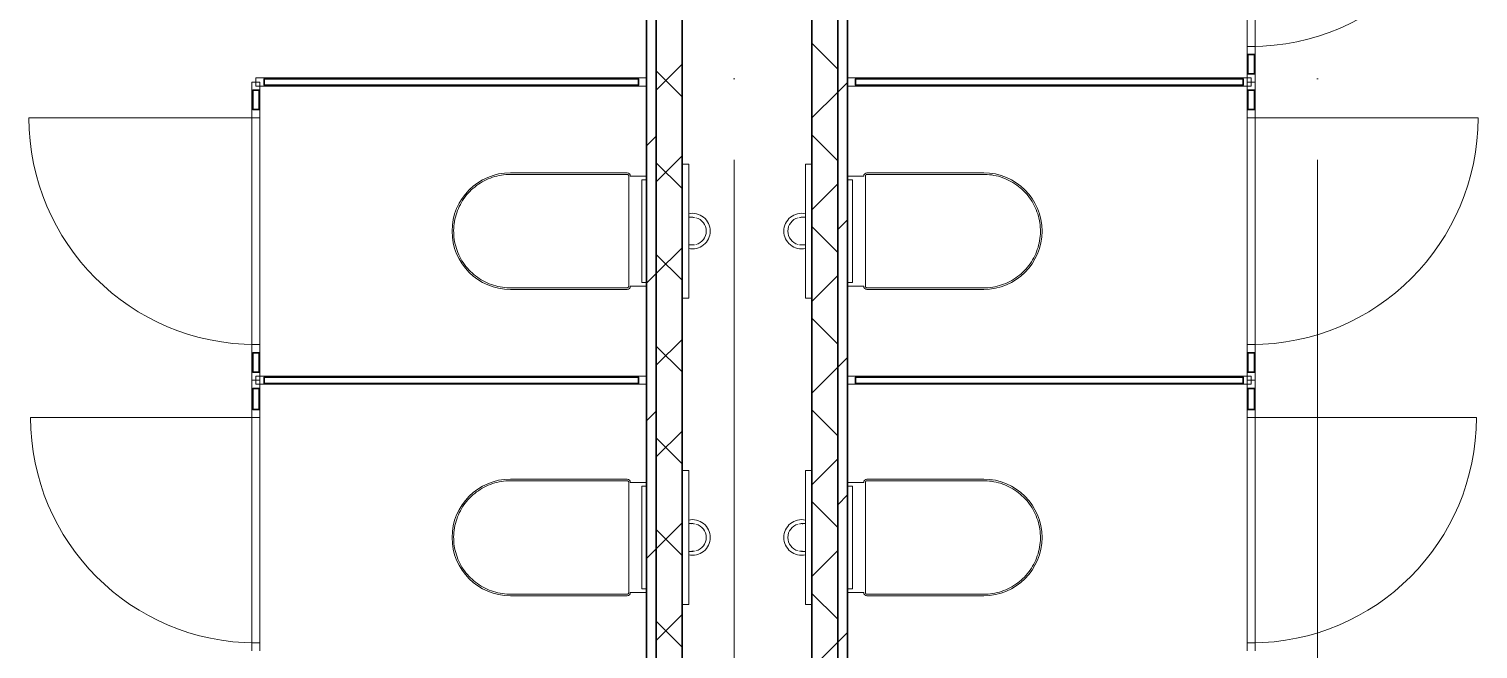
# Model space of a CAD drawing. Header units: millimetres. Extents: x -88595 to 880822, y -1054509 to -148035.
# Drawn here: x 280188 to 284658, y -271861 to -269948 of the extents above; entities that cross this region are included whole.
import ezdxf

# ---------------------------------------------------------------- set-up
doc = ezdxf.new("R2010")
doc.units = ezdxf.units.MM
doc.linetypes.add('ADSK_Линия сетки', pattern=[25, 20, -2.5, 0, -2.5])
for name, color, linetype, lineweight in [('Витраж', 7, 'Continuous', 9), ('Двери', 7, 'Continuous', 9), ('Оборудование', 7, 'Continuous', 18), ('Оси', 7, 'Continuous', 9), ('Сантехника', 7, 'Continuous', 18), ('Стены наружные', 7, 'Continuous', 18), ('Стены разрез', 7, 'Continuous', 30)]:
    doc.layers.add(name, color=color, linetype=linetype, lineweight=lineweight)

# ---------------------------------------------------------------- blocks, each defined once
blk = doc.blocks.new('2 этаж')
at = {"layer": 'Витраж'}
for p, q in [((313280, 658506.5), (313280, 657806.5)), ((313305, 658506.5), (313305, 657806.5)), ((313280, 657781.5), (313280, 657721.5)), ((313305, 657781.5), (313305, 657721.5)), ((310210, 657671.5), (310210, 657611.5)), ((310235, 657671.5), (310235, 657611.5)), ((310247.5, 657709), (311402.5, 657709)), ((310247.5, 657684), (311402.5, 657684)), ((313267.5, 657709), (312072.5, 657709)), ((313267.5, 657684), (312072.5, 657684)), ((313280, 657671.5), (313280, 657611.5)), ((313305, 657671.5), (313305, 657611.5)), ((310210, 657586.5), (310210, 656886.5)), ((310235, 657586.5), (310235, 656886.5)), ((313280, 657586.5), (313280, 656886.5)), ((313305, 657586.5), (313305, 656886.5)), ((310210, 656861.5), (310210, 656801.5)), ((310235, 656861.5), (310235, 656801.5)), ((313280, 656861.5), (313280, 656801.5)), ((313305, 656861.5), (313305, 656801.5)), ((310247.5, 656789), (311402.5, 656789)), ((313267.5, 656789), (312072.5, 656789)), ((310210, 656751.5), (310210, 656686.5)), ((310235, 656751.5), (310235, 656686.5)), ((310247.5, 656764), (311402.5, 656764)), ((313267.5, 656764), (312072.5, 656764)), ((313280, 656751.5), (313280, 656686.5)), ((313305, 656751.5), (313305, 656686.5)), ((310210, 656661.5), (310210, 655966.5)), ((310235, 656661.5), (310235, 655966.5)), ((313280, 656661.5), (313280, 655966.5)), ((313305, 656661.5), (313305, 655966.5))]:
    blk.add_line(p, q, dxfattribs=at)
at = {"layer": 'Витраж', "lineweight": 18, "extrusion": (0, 0, -1)}
for p, q in [((313305, 657806.5), (313280, 657806.5)), ((313280, 657806.5), (313280, 657781.5)), ((313305, 657781.5), (313305, 657806.5)), ((313280, 657781.5), (313305, 657781.5)), ((310235, 657696.5), (310210, 657696.5)), ((310210, 657696.5), (310210, 657671.5)), ((310210, 657671.5), (310235, 657671.5)), ((310247.5, 657709), (310222.5, 657709)), ((310222.5, 657709), (310222.5, 657684)), ((310222.5, 657684), (310247.5, 657684)), ((310235, 657671.5), (310235, 657696.5)), ((310247.5, 657684), (310247.5, 657709)), ((313292.5, 657709), (313267.5, 657709)), ((313267.5, 657709), (313267.5, 657684)), ((313267.5, 657684), (313292.5, 657684)), ((313305, 657696.5), (313280, 657696.5)), ((313280, 657696.5), (313280, 657671.5)), ((313280, 657671.5), (313305, 657671.5)), ((313292.5, 657684), (313292.5, 657709)), ((313305, 657671.5), (313305, 657696.5)), ((310235, 657611.5), (310210, 657611.5)), ((310210, 657611.5), (310210, 657586.5)), ((310210, 657586.5), (310235, 657586.5)), ((310235, 657586.5), (310235, 657611.5)), ((313305, 657611.5), (313280, 657611.5)), ((313280, 657611.5), (313280, 657586.5)), ((313280, 657586.5), (313305, 657586.5)), ((313305, 657586.5), (313305, 657611.5)), ((310235, 656886.5), (310210, 656886.5)), ((310210, 656886.5), (310210, 656861.5)), ((310235, 656861.5), (310235, 656886.5)), ((313305, 656886.5), (313280, 656886.5)), ((313280, 656886.5), (313280, 656861.5)), ((313305, 656861.5), (313305, 656886.5)), ((310210, 656861.5), (310235, 656861.5)), ((313280, 656861.5), (313305, 656861.5)), ((310247.5, 656789), (310222.5, 656789)), ((310222.5, 656789), (310222.5, 656764)), ((310247.5, 656764), (310247.5, 656789)), ((313292.5, 656789), (313267.5, 656789)), ((313267.5, 656789), (313267.5, 656764)), ((313292.5, 656764), (313292.5, 656789)), ((310235, 656776.5), (310210, 656776.5)), ((310210, 656776.5), (310210, 656751.5)), ((310210, 656751.5), (310235, 656751.5)), ((310222.5, 656764), (310247.5, 656764)), ((310235, 656751.5), (310235, 656776.5)), ((313267.5, 656764), (313292.5, 656764)), ((313305, 656776.5), (313280, 656776.5)), ((313280, 656776.5), (313280, 656751.5)), ((313280, 656751.5), (313305, 656751.5)), ((313305, 656751.5), (313305, 656776.5)), ((310235, 656686.5), (310210, 656686.5)), ((310210, 656686.5), (310210, 656661.5)), ((310210, 656661.5), (310235, 656661.5)), ((310235, 656661.5), (310235, 656686.5)), ((313305, 656686.5), (313280, 656686.5)), ((313280, 656686.5), (313280, 656661.5)), ((313280, 656661.5), (313305, 656661.5)), ((313305, 656661.5), (313305, 656686.5)), ((310235, 655966.5), (310210, 655966.5)), ((310210, 655966.5), (310210, 655941.5)), ((310235, 655941.5), (310235, 655966.5)), ((313305, 655966.5), (313280, 655966.5)), ((313280, 655966.5), (313280, 655941.5)), ((313305, 655941.5), (313305, 655966.5))]:
    blk.add_line(p, q, dxfattribs=at)
at = {"layer": 'Витраж', "lineweight": 18}
for p, q in [((313305, 657721.5), (313280, 657721.5)), ((313280, 657721.5), (313280, 657696.5)), ((313305, 657696.5), (313305, 657721.5)), ((311427.5, 657709), (311402.5, 657709)), ((311402.5, 657709), (311402.5, 657684)), ((311402.5, 657684), (311427.5, 657684)), ((311427.5, 657684), (311427.5, 657709)), ((312072.5, 657709), (312047.5, 657709)), ((312047.5, 657709), (312047.5, 657684)), ((312047.5, 657684), (312072.5, 657684)), ((312072.5, 657684), (312072.5, 657709)), ((313280, 657696.5), (313305, 657696.5)), ((310235, 656801.5), (310210, 656801.5)), ((310210, 656801.5), (310210, 656776.5)), ((310235, 656776.5), (310235, 656801.5)), ((311427.5, 656789), (311402.5, 656789)), ((311402.5, 656789), (311402.5, 656764)), ((311427.5, 656764), (311427.5, 656789)), ((312072.5, 656789), (312047.5, 656789)), ((312047.5, 656789), (312047.5, 656764)), ((312072.5, 656764), (312072.5, 656789)), ((313305, 656801.5), (313280, 656801.5)), ((313280, 656801.5), (313280, 656776.5)), ((313305, 656776.5), (313305, 656801.5)), ((310210, 656776.5), (310235, 656776.5)), ((311402.5, 656764), (311427.5, 656764)), ((312047.5, 656764), (312072.5, 656764)), ((313280, 656776.5), (313305, 656776.5))]:
    blk.add_line(p, q, dxfattribs=at)
at = {"layer": 'Двери'}
for p, q in [((310210, 657586.5), (309522.5, 657586.5)), ((313305, 657586.5), (313992.5, 657586.5)), ((310210, 656661.5), (309527.5, 656661.5)), ((313305, 656661.5), (313987.5, 656661.5))]:
    blk.add_line(p, q, dxfattribs=at)
for centre, radius, start, end in [((313292.5, 658506.5), 700, 270, 0), ((310222.5, 657586.5), 700, 180, 270), ((313292.5, 657586.5), 700, 270, 0), ((310222.5, 656661.5), 695, 180, 270), ((313292.5, 656661.5), 695, 270, 0)]:
    blk.add_arc(centre, radius, start, end, dxfattribs=at)
at = {"layer": 'Оси', "linetype": 'ADSK_Линия сетки', "ltscale": 100}
for p, q in [((311697.5, 662456.5), (311697.5, 631330.4)), ((313497.5, 662456.5), (313497.5, 631330.4))]:
    blk.add_line(p, q, dxfattribs=at)
at = {"layer": 'Сантехника'}
for p, q in [((311367.5, 657416.5), (311007.5, 657416.5)), ((311367.5, 657411.5), (311007.5, 657411.5)), ((311372.5, 657066.5), (311372.5, 657406.5)), ((311427.5, 657406.5), (311377.5, 657406.5)), ((312097.5, 657406.5), (312047.5, 657406.5)), ((312102.5, 657406.5), (312102.5, 657066.5)), ((312467.5, 657416.5), (312107.5, 657416.5)), ((312467.5, 657411.5), (312107.5, 657411.5)), ((311412.5, 657078.3), (311412.5, 657394.7)), ((311412.5, 657394.7), (311427.5, 657394.7)), ((312047.5, 657394.7), (312062.5, 657394.7)), ((312062.5, 657394.7), (312062.5, 657078.3)), ((311007.5, 657061.5), (311367.5, 657061.5)), ((311007.5, 657056.5), (311367.5, 657056.5)), ((311377.5, 657066.5), (311427.5, 657066.5)), ((311427.5, 657078.3), (311412.5, 657078.3)), ((312062.5, 657078.3), (312047.5, 657078.3)), ((312047.5, 657066.5), (312097.5, 657066.5)), ((312107.5, 657061.5), (312467.5, 657061.5)), ((312107.5, 657056.5), (312467.5, 657056.5)), ((311367.5, 656471.5), (311007.5, 656471.5)), ((311367.5, 656466.5), (311007.5, 656466.5)), ((312467.5, 656471.5), (312107.5, 656471.5)), ((312467.5, 656466.5), (312107.5, 656466.5)), ((311372.5, 656121.5), (311372.5, 656461.5)), ((311427.5, 656461.5), (311377.5, 656461.5)), ((311412.5, 656133.3), (311412.5, 656449.7)), ((311412.5, 656449.7), (311427.5, 656449.7)), ((312097.5, 656461.5), (312047.5, 656461.5)), ((312047.5, 656449.7), (312062.5, 656449.7)), ((312062.5, 656449.7), (312062.5, 656133.3)), ((312102.5, 656461.5), (312102.5, 656121.5)), ((311007.5, 656116.5), (311367.5, 656116.5)), ((311007.5, 656111.5), (311367.5, 656111.5)), ((311377.5, 656121.5), (311427.5, 656121.5)), ((311427.5, 656133.3), (311412.5, 656133.3)), ((312062.5, 656133.3), (312047.5, 656133.3)), ((312047.5, 656121.5), (312097.5, 656121.5)), ((312107.5, 656116.5), (312467.5, 656116.5)), ((312107.5, 656111.5), (312467.5, 656111.5))]:
    blk.add_line(p, q, dxfattribs=at)
at = {"layer": 'Сантехника', "lineweight": 9}
for p, q in [((311557.5, 657443.3), (311537.5, 657443.3)), ((311557.5, 657418.3), (311557.5, 657443.3)), ((311557.5, 657418.3), (311557.5, 657054.8)), ((311937.5, 657443.3), (311917.5, 657443.3)), ((311917.5, 657443.3), (311917.5, 657418.3)), ((311917.5, 657054.8), (311917.5, 657418.3)), ((311884.7, 657273.5), (311884.7, 657273.5)), ((311884.7, 657199.5), (311884.7, 657199.5)), ((311557.5, 657029.8), (311557.5, 657054.8)), ((311917.5, 657054.8), (311917.5, 657029.8)), ((311537.5, 657029.8), (311557.5, 657029.8)), ((311917.5, 657029.8), (311937.5, 657029.8)), ((311557.5, 656498.3), (311537.5, 656498.3)), ((311557.5, 656473.3), (311557.5, 656498.3)), ((311557.5, 656473.3), (311557.5, 656109.8)), ((311937.5, 656498.3), (311917.5, 656498.3)), ((311917.5, 656498.3), (311917.5, 656473.3)), ((311917.5, 656109.8), (311917.5, 656473.3)), ((311884.7, 656328.5), (311884.7, 656328.5)), ((311884.7, 656254.5), (311884.7, 656254.5)), ((311557.5, 656084.8), (311557.5, 656109.8)), ((311917.5, 656109.8), (311917.5, 656084.8)), ((311537.5, 656084.8), (311557.5, 656084.8)), ((311917.5, 656084.8), (311937.5, 656084.8))]:
    blk.add_line(p, q, dxfattribs=at)
at = {"layer": 'Сантехника', "flags": 128}
for points in [[(311007.5, 657411.5), (311000.5, 657411.4), (310993.5, 657410.9), (310986.6, 657410.2), (310979.6, 657409.3), (310972.7, 657408), (310965.9, 657406.5), (310959.1, 657404.7), (310952.5, 657402.6), (310945.9, 657400.3), (310939.4, 657397.7), (310933, 657394.8), (310926.7, 657391.7), (310920.5, 657388.4), (310914.5, 657384.8), (310908.7, 657380.9), (310903, 657376.9), (310897.5, 657372.6), (310892.1, 657368.1), (310886.9, 657363.4), (310882, 657358.4), (310877.2, 657353.3), (310872.6, 657348), (310868.3, 657342.5), (310864.1, 657336.9), (310860.2, 657331.1), (310856.6, 657325.1), (310853.2, 657319), (310850, 657312.8), (310847.1, 657306.4), (310844.4, 657299.9), (310842, 657293.3), (310839.8, 657286.7), (310838, 657279.9), (310836.4, 657273.1), (310835, 657266.3), (310834, 657259.3), (310833.2, 657252.4), (310832.7, 657245.4), (310832.5, 657238.4), (310832.6, 657231.4), (310832.9, 657224.4), (310833.5, 657217.4), (310834.4, 657210.5), (310835.6, 657203.6), (310837.1, 657196.7), (310838.8, 657190), (310840.8, 657183.3), (310843.1, 657176.6), (310845.6, 657170.1), (310848.4, 657163.7), (310851.4, 657157.4), (310854.7, 657151.2), (310858.2, 657145.2), (310862, 657139.3), (310866, 657133.5), (310870.2, 657127.9), (310874.7, 657122.5), (310879.4, 657117.3), (310884.2, 657112.3), (310889.3, 657107.5), (310894.5, 657102.8), (310900, 657098.4), (310905.6, 657094.2), (310911.4, 657090.3), (310917.3, 657086.6), (310923.4, 657083.1), (310929.6, 657079.8), (310935.9, 657076.8), (310942.3, 657074.1), (310948.9, 657071.6), (310955.5, 657069.4), (310962.2, 657067.5), (310969, 657065.8), (310975.9, 657064.4), (310982.8, 657063.3), (310989.8, 657062.4), (310996.7, 657061.8), (311003.7, 657061.5), (311007.5, 657061.5)], [(311372.5, 657406.5), (311372.5, 657406.7), (311372.5, 657406.9), (311372.5, 657407.1), (311372.4, 657407.3), (311372.4, 657407.5), (311372.4, 657407.7), (311372.3, 657407.9), (311372.2, 657408.1), (311372.2, 657408.3), (311372.1, 657408.5), (311372, 657408.6), (311371.9, 657408.8), (311371.8, 657409), (311371.7, 657409.2), (311371.6, 657409.3), (311371.5, 657409.5), (311371.4, 657409.6), (311371.3, 657409.8), (311371.1, 657410), (311371, 657410.1), (311370.8, 657410.2), (311370.7, 657410.4), (311370.5, 657410.5), (311370.4, 657410.6), (311370.2, 657410.7), (311370, 657410.8), (311369.9, 657410.9), (311369.7, 657411), (311369.5, 657411.1), (311369.3, 657411.2), (311369.1, 657411.2), (311368.9, 657411.3), (311368.7, 657411.3), (311368.5, 657411.4), (311368.4, 657411.4), (311368.2, 657411.5), (311368, 657411.5), (311367.8, 657411.5), (311367.6, 657411.5), (311367.5, 657411.5)], [(312107.5, 657411.5), (312107.3, 657411.5), (312107.1, 657411.5), (312106.9, 657411.5), (312106.7, 657411.4), (312106.5, 657411.4), (312106.3, 657411.4), (312106.1, 657411.3), (312105.9, 657411.3), (312105.7, 657411.2), (312105.6, 657411.1), (312105.4, 657411), (312105.2, 657410.9), (312105, 657410.8), (312104.8, 657410.7), (312104.7, 657410.6), (312104.5, 657410.5), (312104.4, 657410.4), (312104.2, 657410.3), (312104.1, 657410.1), (312103.9, 657410), (312103.8, 657409.8), (312103.6, 657409.7), (312103.5, 657409.5), (312103.4, 657409.4), (312103.3, 657409.2), (312103.2, 657409), (312103.1, 657408.9), (312103, 657408.7), (312102.9, 657408.5), (312102.8, 657408.3), (312102.8, 657408.1), (312102.7, 657407.9), (312102.7, 657407.7), (312102.6, 657407.6), (312102.6, 657407.4), (312102.5, 657407.2), (312102.5, 657407), (312102.5, 657406.8), (312102.5, 657406.6), (312102.5, 657406.5)], [(312467.5, 657061.5), (312474.5, 657061.6), (312481.5, 657062.1), (312488.5, 657062.8), (312495.4, 657063.7), (312502.3, 657065), (312509.1, 657066.5), (312515.9, 657068.3), (312522.5, 657070.4), (312529.1, 657072.7), (312535.6, 657075.3), (312542, 657078.2), (312548.3, 657081.3), (312554.5, 657084.6), (312560.5, 657088.2), (312566.3, 657092.1), (312572, 657096.1), (312577.5, 657100.4), (312582.9, 657104.9), (312588.1, 657109.7), (312593, 657114.6), (312597.8, 657119.7), (312602.4, 657125), (312606.7, 657130.5), (312610.9, 657136.1), (312614.8, 657142), (312618.4, 657147.9), (312621.8, 657154), (312625, 657160.3), (312627.9, 657166.6), (312630.6, 657173.1), (312633, 657179.7), (312635.2, 657186.3), (312637, 657193.1), (312638.6, 657199.9), (312640, 657206.8), (312641, 657213.7), (312641.8, 657220.6), (312642.3, 657227.6), (312642.5, 657234.6), (312642.4, 657241.6), (312642.1, 657248.6), (312641.5, 657255.6), (312640.6, 657262.5), (312639.4, 657269.4), (312637.9, 657276.3), (312636.2, 657283), (312634.2, 657289.8), (312631.9, 657296.4), (312629.4, 657302.9), (312626.6, 657309.3), (312623.6, 657315.6), (312620.3, 657321.8), (312616.8, 657327.9), (312613, 657333.8), (312609, 657339.5), (312604.8, 657345.1), (312600.3, 657350.5), (312595.6, 657355.7), (312590.8, 657360.7), (312585.7, 657365.5), (312580.5, 657370.2), (312575, 657374.6), (312569.4, 657378.8), (312563.6, 657382.7), (312557.7, 657386.5), (312551.6, 657389.9), (312545.4, 657393.2), (312539.1, 657396.2), (312532.7, 657398.9), (312526.1, 657401.4), (312519.5, 657403.6), (312512.8, 657405.6), (312506, 657407.2), (312499.1, 657408.6), (312492.2, 657409.8), (312485.2, 657410.6), (312478.3, 657411.2), (312471.3, 657411.5), (312467.5, 657411.5)], [(311367.5, 657061.5), (311367.7, 657061.5), (311367.9, 657061.5), (311368.1, 657061.5), (311368.3, 657061.6), (311368.5, 657061.6), (311368.7, 657061.6), (311368.9, 657061.7), (311369.1, 657061.8), (311369.3, 657061.8), (311369.4, 657061.9), (311369.6, 657062), (311369.8, 657062.1), (311370, 657062.2), (311370.2, 657062.3), (311370.3, 657062.4), (311370.5, 657062.5), (311370.6, 657062.6), (311370.8, 657062.7), (311370.9, 657062.9), (311371.1, 657063), (311371.2, 657063.2), (311371.4, 657063.3), (311371.5, 657063.5), (311371.6, 657063.6), (311371.7, 657063.8), (311371.8, 657064), (311371.9, 657064.1), (311372, 657064.3), (311372.1, 657064.5), (311372.2, 657064.7), (311372.2, 657064.9), (311372.3, 657065.1), (311372.3, 657065.3), (311372.4, 657065.5), (311372.4, 657065.7), (311372.5, 657065.9), (311372.5, 657066.1), (311372.5, 657066.3), (311372.5, 657066.5), (311372.5, 657066.5)], [(312102.5, 657066.5), (312102.5, 657066.3), (312102.5, 657066.1), (312102.5, 657065.9), (312102.6, 657065.7), (312102.6, 657065.5), (312102.6, 657065.3), (312102.7, 657065.1), (312102.8, 657064.9), (312102.8, 657064.7), (312102.9, 657064.6), (312103, 657064.4), (312103.1, 657064.2), (312103.2, 657064), (312103.3, 657063.9), (312103.4, 657063.7), (312103.5, 657063.5), (312103.6, 657063.4), (312103.7, 657063.2), (312103.9, 657063.1), (312104, 657062.9), (312104.2, 657062.8), (312104.3, 657062.7), (312104.5, 657062.5), (312104.6, 657062.4), (312104.8, 657062.3), (312105, 657062.2), (312105.1, 657062.1), (312105.3, 657062), (312105.5, 657061.9), (312105.7, 657061.8), (312105.9, 657061.8), (312106.1, 657061.7), (312106.3, 657061.7), (312106.5, 657061.6), (312106.7, 657061.6), (312106.8, 657061.5), (312107, 657061.5), (312107.2, 657061.5), (312107.4, 657061.5), (312107.5, 657061.5)], [(311007.5, 656466.5), (311000.5, 656466.4), (310993.5, 656465.9), (310986.6, 656465.2), (310979.6, 656464.3), (310972.7, 656463), (310965.9, 656461.5), (310959.1, 656459.7), (310952.5, 656457.6), (310945.9, 656455.3), (310939.4, 656452.7), (310933, 656449.8), (310926.7, 656446.7), (310920.5, 656443.4), (310914.5, 656439.8), (310908.7, 656435.9), (310903, 656431.9), (310897.5, 656427.6), (310892.1, 656423.1), (310886.9, 656418.4), (310882, 656413.4), (310877.2, 656408.3), (310872.6, 656403), (310868.3, 656397.5), (310864.1, 656391.9), (310860.2, 656386.1), (310856.6, 656380.1), (310853.2, 656374), (310850, 656367.8), (310847.1, 656361.4), (310844.4, 656354.9), (310842, 656348.3), (310839.8, 656341.7), (310838, 656334.9), (310836.4, 656328.1), (310835, 656321.3), (310834, 656314.3), (310833.2, 656307.4), (310832.7, 656300.4), (310832.5, 656293.4), (310832.6, 656286.4), (310832.9, 656279.4), (310833.5, 656272.4), (310834.4, 656265.5), (310835.6, 656258.6), (310837.1, 656251.7), (310838.8, 656245), (310840.8, 656238.3), (310843.1, 656231.6), (310845.6, 656225.1), (310848.4, 656218.7), (310851.4, 656212.4), (310854.7, 656206.2), (310858.2, 656200.2), (310862, 656194.3), (310866, 656188.5), (310870.2, 656182.9), (310874.7, 656177.5), (310879.4, 656172.3), (310884.2, 656167.3), (310889.3, 656162.5), (310894.5, 656157.8), (310900, 656153.4), (310905.6, 656149.2), (310911.4, 656145.3), (310917.3, 656141.6), (310923.4, 656138.1), (310929.6, 656134.8), (310935.9, 656131.8), (310942.3, 656129.1), (310948.9, 656126.6), (310955.5, 656124.4), (310962.2, 656122.5), (310969, 656120.8), (310975.9, 656119.4), (310982.8, 656118.3), (310989.8, 656117.4), (310996.7, 656116.8), (311003.7, 656116.5), (311007.5, 656116.5)], [(311372.5, 656461.5), (311372.5, 656461.7), (311372.5, 656461.9), (311372.5, 656462.1), (311372.4, 656462.3), (311372.4, 656462.5), (311372.4, 656462.7), (311372.3, 656462.9), (311372.2, 656463.1), (311372.2, 656463.3), (311372.1, 656463.5), (311372, 656463.6), (311371.9, 656463.8), (311371.8, 656464), (311371.7, 656464.2), (311371.6, 656464.3), (311371.5, 656464.5), (311371.4, 656464.6), (311371.3, 656464.8), (311371.1, 656465), (311371, 656465.1), (311370.8, 656465.2), (311370.7, 656465.4), (311370.5, 656465.5), (311370.4, 656465.6), (311370.2, 656465.7), (311370, 656465.8), (311369.9, 656465.9), (311369.7, 656466), (311369.5, 656466.1), (311369.3, 656466.2), (311369.1, 656466.2), (311368.9, 656466.3), (311368.7, 656466.3), (311368.5, 656466.4), (311368.4, 656466.4), (311368.2, 656466.5), (311368, 656466.5), (311367.8, 656466.5), (311367.6, 656466.5), (311367.5, 656466.5)], [(312107.5, 656466.5), (312107.3, 656466.5), (312107.1, 656466.5), (312106.9, 656466.5), (312106.7, 656466.4), (312106.5, 656466.4), (312106.3, 656466.4), (312106.1, 656466.3), (312105.9, 656466.3), (312105.7, 656466.2), (312105.6, 656466.1), (312105.4, 656466), (312105.2, 656465.9), (312105, 656465.8), (312104.8, 656465.7), (312104.7, 656465.6), (312104.5, 656465.5), (312104.4, 656465.4), (312104.2, 656465.3), (312104.1, 656465.1), (312103.9, 656465), (312103.8, 656464.8), (312103.6, 656464.7), (312103.5, 656464.5), (312103.4, 656464.4), (312103.3, 656464.2), (312103.2, 656464), (312103.1, 656463.9), (312103, 656463.7), (312102.9, 656463.5), (312102.8, 656463.3), (312102.8, 656463.1), (312102.7, 656462.9), (312102.7, 656462.7), (312102.6, 656462.6), (312102.6, 656462.4), (312102.5, 656462.2), (312102.5, 656462), (312102.5, 656461.8), (312102.5, 656461.6), (312102.5, 656461.5)], [(312467.5, 656116.5), (312474.5, 656116.6), (312481.5, 656117.1), (312488.5, 656117.8), (312495.4, 656118.7), (312502.3, 656120), (312509.1, 656121.5), (312515.9, 656123.3), (312522.5, 656125.4), (312529.1, 656127.7), (312535.6, 656130.3), (312542, 656133.2), (312548.3, 656136.3), (312554.5, 656139.6), (312560.5, 656143.2), (312566.3, 656147.1), (312572, 656151.1), (312577.5, 656155.4), (312582.9, 656159.9), (312588.1, 656164.7), (312593, 656169.6), (312597.8, 656174.7), (312602.4, 656180), (312606.7, 656185.5), (312610.9, 656191.1), (312614.8, 656197), (312618.4, 656202.9), (312621.8, 656209), (312625, 656215.3), (312627.9, 656221.6), (312630.6, 656228.1), (312633, 656234.7), (312635.2, 656241.3), (312637, 656248.1), (312638.6, 656254.9), (312640, 656261.8), (312641, 656268.7), (312641.8, 656275.6), (312642.3, 656282.6), (312642.5, 656289.6), (312642.4, 656296.6), (312642.1, 656303.6), (312641.5, 656310.6), (312640.6, 656317.5), (312639.4, 656324.4), (312637.9, 656331.3), (312636.2, 656338), (312634.2, 656344.8), (312631.9, 656351.4), (312629.4, 656357.9), (312626.6, 656364.3), (312623.6, 656370.6), (312620.3, 656376.8), (312616.8, 656382.9), (312613, 656388.8), (312609, 656394.5), (312604.8, 656400.1), (312600.3, 656405.5), (312595.6, 656410.7), (312590.8, 656415.7), (312585.7, 656420.5), (312580.5, 656425.2), (312575, 656429.6), (312569.4, 656433.8), (312563.6, 656437.7), (312557.7, 656441.5), (312551.6, 656444.9), (312545.4, 656448.2), (312539.1, 656451.2), (312532.7, 656453.9), (312526.1, 656456.4), (312519.5, 656458.6), (312512.8, 656460.6), (312506, 656462.2), (312499.1, 656463.6), (312492.2, 656464.8), (312485.2, 656465.6), (312478.3, 656466.2), (312471.3, 656466.5), (312467.5, 656466.5)], [(311367.5, 656116.5), (311367.7, 656116.5), (311367.9, 656116.5), (311368.1, 656116.5), (311368.3, 656116.6), (311368.5, 656116.6), (311368.7, 656116.6), (311368.9, 656116.7), (311369.1, 656116.8), (311369.3, 656116.8), (311369.4, 656116.9), (311369.6, 656117), (311369.8, 656117.1), (311370, 656117.2), (311370.2, 656117.3), (311370.3, 656117.4), (311370.5, 656117.5), (311370.6, 656117.6), (311370.8, 656117.7), (311370.9, 656117.9), (311371.1, 656118), (311371.2, 656118.2), (311371.4, 656118.3), (311371.5, 656118.5), (311371.6, 656118.6), (311371.7, 656118.8), (311371.8, 656119), (311371.9, 656119.1), (311372, 656119.3), (311372.1, 656119.5), (311372.2, 656119.7), (311372.2, 656119.9), (311372.3, 656120.1), (311372.3, 656120.3), (311372.4, 656120.5), (311372.4, 656120.7), (311372.5, 656120.9), (311372.5, 656121.1), (311372.5, 656121.3), (311372.5, 656121.5), (311372.5, 656121.5)], [(312102.5, 656121.5), (312102.5, 656121.3), (312102.5, 656121.1), (312102.5, 656120.9), (312102.6, 656120.7), (312102.6, 656120.5), (312102.6, 656120.3), (312102.7, 656120.1), (312102.8, 656119.9), (312102.8, 656119.7), (312102.9, 656119.6), (312103, 656119.4), (312103.1, 656119.2), (312103.2, 656119), (312103.3, 656118.9), (312103.4, 656118.7), (312103.5, 656118.5), (312103.6, 656118.4), (312103.7, 656118.2), (312103.9, 656118.1), (312104, 656117.9), (312104.2, 656117.8), (312104.3, 656117.7), (312104.5, 656117.5), (312104.6, 656117.4), (312104.8, 656117.3), (312105, 656117.2), (312105.1, 656117.1), (312105.3, 656117), (312105.5, 656116.9), (312105.7, 656116.8), (312105.9, 656116.8), (312106.1, 656116.7), (312106.3, 656116.7), (312106.5, 656116.6), (312106.7, 656116.6), (312106.8, 656116.5), (312107, 656116.5), (312107.2, 656116.5), (312107.4, 656116.5), (312107.5, 656116.5)]]:
    blk.add_lwpolyline(points, dxfattribs=at)
at = {"layer": 'Сантехника', "lineweight": 9, "flags": 128}
for points in [[(311568.9, 657279.2), (311568.9, 657279.2), (311568.8, 657279.2), (311568.6, 657279.2), (311568.4, 657279.2), (311568.1, 657279.2), (311567.7, 657279.2), (311567.2, 657279.2), (311566.7, 657279.2), (311566.1, 657279.2), (311565.4, 657279.2), (311564.7, 657279.2), (311563.9, 657279.2), (311563, 657279.2), (311562.1, 657279.2), (311561.1, 657279.2), (311560, 657279.2), (311558.9, 657279.2), (311557.8, 657279.2)], [(311916.4, 657279.2), (311915.3, 657279.2), (311914.2, 657279.2), (311913.2, 657279.2), (311912.2, 657279.2), (311911.4, 657279.2), (311910.5, 657279.2), (311909.8, 657279.2), (311909.1, 657279.2), (311908.5, 657279.2), (311907.9, 657279.2), (311907.5, 657279.2), (311907, 657279.2), (311906.7, 657279.2), (311906.4, 657279.2), (311906.2, 657279.2), (311906.1, 657279.2), (311906.1, 657279.2), (311906.1, 657279.2)], [(311558.6, 657193.8), (311559.8, 657193.8), (311560.8, 657193.8), (311561.8, 657193.8), (311562.8, 657193.8), (311563.6, 657193.8), (311564.5, 657193.8), (311565.2, 657193.8), (311565.9, 657193.8), (311566.5, 657193.8), (311567.1, 657193.8), (311567.5, 657193.8), (311568, 657193.8), (311568.3, 657193.8), (311568.6, 657193.8), (311568.8, 657193.8), (311568.9, 657193.8), (311568.9, 657193.8), (311568.9, 657193.8)], [(311906.1, 657193.8), (311906.1, 657193.8), (311906.2, 657193.8), (311906.4, 657193.8), (311906.6, 657193.8), (311907, 657193.8), (311907.3, 657193.8), (311907.8, 657193.8), (311908.3, 657193.8), (311908.9, 657193.8), (311909.6, 657193.8), (311910.3, 657193.8), (311911.1, 657193.8), (311912, 657193.8), (311912.9, 657193.8), (311913.9, 657193.8), (311915, 657193.8), (311916.1, 657193.8), (311917.2, 657193.8)], [(311568.9, 656334.2), (311568.9, 656334.2), (311568.8, 656334.2), (311568.6, 656334.2), (311568.4, 656334.2), (311568.1, 656334.2), (311567.7, 656334.2), (311567.2, 656334.2), (311566.7, 656334.2), (311566.1, 656334.2), (311565.4, 656334.2), (311564.7, 656334.2), (311563.9, 656334.2), (311563, 656334.2), (311562.1, 656334.2), (311561.1, 656334.2), (311560, 656334.2), (311558.9, 656334.2), (311557.8, 656334.2)], [(311916.4, 656334.2), (311915.3, 656334.2), (311914.2, 656334.2), (311913.2, 656334.2), (311912.2, 656334.2), (311911.4, 656334.2), (311910.5, 656334.2), (311909.8, 656334.2), (311909.1, 656334.2), (311908.5, 656334.2), (311907.9, 656334.2), (311907.5, 656334.2), (311907, 656334.2), (311906.7, 656334.2), (311906.4, 656334.2), (311906.2, 656334.2), (311906.1, 656334.2), (311906.1, 656334.2), (311906.1, 656334.2)], [(311558.6, 656248.8), (311559.8, 656248.8), (311560.8, 656248.8), (311561.8, 656248.8), (311562.8, 656248.8), (311563.6, 656248.8), (311564.5, 656248.8), (311565.2, 656248.8), (311565.9, 656248.8), (311566.5, 656248.8), (311567.1, 656248.8), (311567.5, 656248.8), (311568, 656248.8), (311568.3, 656248.8), (311568.6, 656248.8), (311568.8, 656248.8), (311568.9, 656248.8), (311568.9, 656248.8), (311568.9, 656248.8)], [(311906.1, 656248.8), (311906.1, 656248.8), (311906.2, 656248.8), (311906.4, 656248.8), (311906.6, 656248.8), (311907, 656248.8), (311907.3, 656248.8), (311907.8, 656248.8), (311908.3, 656248.8), (311908.9, 656248.8), (311909.6, 656248.8), (311910.3, 656248.8), (311911.1, 656248.8), (311912, 656248.8), (311912.9, 656248.8), (311913.9, 656248.8), (311915, 656248.8), (311916.1, 656248.8), (311917.2, 656248.8)]]:
    blk.add_lwpolyline(points, dxfattribs=at)
at = {"layer": 'Сантехника'}
for centre, radius, start, end in [((311007.5, 657236.5), 180, 90, 270), ((311007.5, 657236.5), 175, 90, 90.9078), ((311007.5, 657236.5), 175, 90, 90.9078), ((311367.5, 657406.5), 10, 0, 90), ((311367.5, 657406.5), 5, 60, 90), ((311367.5, 657406.5), 5, 60, 90), ((311367.5, 657406.5), 5, 60, 75), ((311367.5, 657406.5), 5, 0, 30), ((311367.5, 657406.5), 5, 0, 30), ((311367.5, 657406.5), 5, 0, 30), ((312107.5, 657406.5), 10, 90, 180), ((312107.5, 657406.5), 5, 150, 180), ((312107.5, 657406.5), 5, 150, 180), ((312107.5, 657406.5), 5, 150, 180), ((312107.5, 657406.5), 5, 90, 120), ((312107.5, 657406.5), 5, 90, 120), ((312107.5, 657406.5), 5, 105, 120), ((312467.5, 657236.5), 180, 270, 90), ((312467.5, 657236.5), 175, 89.0922, 90), ((312467.5, 657236.5), 175, 89.0922, 90), ((311007.5, 657236.5), 175, 269.0922, 270), ((311007.5, 657236.5), 175, 269.0922, 270), ((311367.5, 657066.5), 10, 270, 0), ((311367.5, 657066.5), 5, 270, 300), ((311367.5, 657066.5), 5, 270, 300), ((311367.5, 657066.5), 5, 285, 300), ((311367.5, 657066.5), 5, 330, 0), ((311367.5, 657066.5), 5, 330, 0), ((311367.5, 657066.5), 5, 330, 0), ((312107.5, 657066.5), 10, 180, 270), ((312107.5, 657066.5), 5, 180, 210), ((312107.5, 657066.5), 5, 180, 210), ((312107.5, 657066.5), 5, 180, 210), ((312107.5, 657066.5), 5, 240, 270), ((312107.5, 657066.5), 5, 240, 270), ((312107.5, 657066.5), 5, 240, 255), ((312467.5, 657236.5), 175, 270, 270.9078), ((312467.5, 657236.5), 175, 270, 270.9078), ((311007.5, 656291.5), 180, 90, 270), ((311007.5, 656291.5), 175, 90, 90.9078), ((311007.5, 656291.5), 175, 90, 90.9078), ((311367.5, 656461.5), 10, 0, 90), ((311367.5, 656461.5), 5, 60, 90), ((311367.5, 656461.5), 5, 60, 90), ((311367.5, 656461.5), 5, 60, 75), ((312107.5, 656461.5), 10, 90, 180), ((312107.5, 656461.5), 5, 90, 120), ((312107.5, 656461.5), 5, 90, 120), ((312107.5, 656461.5), 5, 105, 120), ((312467.5, 656291.5), 180, 270, 90), ((312467.5, 656291.5), 175, 89.0922, 90), ((312467.5, 656291.5), 175, 89.0922, 90), ((311367.5, 656461.5), 5, 0, 30), ((311367.5, 656461.5), 5, 0, 30), ((311367.5, 656461.5), 5, 0, 30), ((312107.5, 656461.5), 5, 150, 180), ((312107.5, 656461.5), 5, 150, 180), ((312107.5, 656461.5), 5, 150, 180), ((311007.5, 656291.5), 175, 269.0922, 270), ((311007.5, 656291.5), 175, 269.0922, 270), ((311367.5, 656121.5), 10, 270, 0), ((311367.5, 656121.5), 5, 270, 300), ((311367.5, 656121.5), 5, 270, 300), ((311367.5, 656121.5), 5, 285, 300), ((311367.5, 656121.5), 5, 330, 0), ((311367.5, 656121.5), 5, 330, 0), ((311367.5, 656121.5), 5, 330, 354.8037), ((312107.5, 656121.5), 10, 180, 270), ((312107.5, 656121.5), 5, 180, 210), ((312107.5, 656121.5), 5, 180, 210), ((312107.5, 656121.5), 5, 185.1963, 210), ((312107.5, 656121.5), 5, 240, 270), ((312107.5, 656121.5), 5, 240, 270), ((312107.5, 656121.5), 5, 240, 255), ((312467.5, 656291.5), 175, 270, 270.9078), ((312467.5, 656291.5), 175, 270, 270.9078)]:
    blk.add_arc(centre, radius, start, end, dxfattribs=at)
at = {"layer": 'Сантехника', "lineweight": 9}
for centre, radius, start, end in [((311568.9, 657236.5), 55, 0, 102.0258), ((311568.9, 657236.5), 42.7, 92.2417, 94.1976), ((311568.9, 657236.5), 42.7, 87.9172, 90), ((311568.9, 657236.5), 42.7, 80.8699, 90), ((311568.9, 657236.5), 42.7, 0, 75), ((311906.1, 657236.5), 55, 77.9742, 180), ((311906.1, 657236.5), 42.7, 105, 180), ((311906.1, 657236.5), 42.7, 90, 99.1301), ((311906.1, 657236.5), 42.7, 90, 92.0828), ((311906.1, 657236.5), 42.7, 85.8024, 87.7583), ((311568.9, 657236.5), 55, 257.9742, 0), ((311568.9, 657236.5), 42.7, 285, 0), ((311906.1, 657236.5), 55, 180, 282.0258), ((311906.1, 657236.5), 42.7, 180, 255), ((311568.9, 657236.5), 42.7, 267.2428, 279.4986), ((311568.9, 657236.5), 42.7, 270, 272.5338), ((311906.1, 657236.5), 42.7, 260.5014, 272.7572), ((311906.1, 657236.5), 42.7, 267.4662, 270), ((311568.9, 656291.5), 55, 0, 102.0258), ((311568.9, 656291.5), 42.7, 92.2417, 94.1976), ((311568.9, 656291.5), 42.7, 87.9172, 90), ((311568.9, 656291.5), 42.7, 80.8699, 90), ((311568.9, 656291.5), 42.7, 0, 75), ((311906.1, 656291.5), 55, 77.9742, 180), ((311906.1, 656291.5), 42.7, 105, 180), ((311906.1, 656291.5), 42.7, 90, 99.1301), ((311906.1, 656291.5), 42.7, 90, 92.0828), ((311906.1, 656291.5), 42.7, 85.8024, 87.7583), ((311568.9, 656291.5), 55, 257.9742, 0), ((311568.9, 656291.5), 42.7, 285, 0), ((311906.1, 656291.5), 55, 180, 282.0258), ((311906.1, 656291.5), 42.7, 180, 255), ((311568.9, 656291.5), 42.7, 267.2428, 279.4986), ((311568.9, 656291.5), 42.7, 270, 272.5338), ((311906.1, 656291.5), 42.7, 260.5014, 272.7572), ((311906.1, 656291.5), 42.7, 267.4662, 270)]:
    blk.add_arc(centre, radius, start, end, dxfattribs=at)
at = {"layer": 'Стены наружные', "lineweight": 30}
for p, q in [((311457.5, 659756.5), (311457.5, 655826.5)), ((311537.5, 655826.5), (311537.5, 659756.5)), ((311937.5, 659756.5), (311937.5, 655826.5)), ((312017.5, 655826.5), (312017.5, 659756.5)), ((311427.5, 659726.5), (311427.5, 655856.5)), ((312047.5, 655856.5), (312047.5, 659726.5))]:
    blk.add_line(p, q, dxfattribs=at)
at = {"layer": 'Стены наружные', "linetype": 'Continuous', "lineweight": 9}
for p, q in [((312017.5, 657736.3), (311937.5, 657816.3)), ((311457.5, 657671.2), (311537.5, 657751.2)), ((311537.5, 657650.6), (311457.5, 657730.6)), ((312017.5, 657665.5), (312047.5, 657695.5)), ((311937.5, 657585.5), (312017.5, 657665.5)), ((311427.5, 657499.8), (311457.5, 657529.8)), ((312017.5, 657453.4), (311937.5, 657533.4)), ((311457.5, 657388.4), (311537.5, 657468.4)), ((311537.5, 657367.7), (311457.5, 657447.7)), ((311937.5, 657302.7), (312017.5, 657382.7)), ((312017.5, 657241.3), (312047.5, 657271.3)), ((312017.5, 657170.6), (311937.5, 657250.6)), ((311457.5, 657105.5), (311537.5, 657185.5)), ((311537.5, 657084.9), (311457.5, 657164.9)), ((311427.5, 657075.5), (311457.5, 657105.5)), ((311937.5, 657019.9), (312017.5, 657099.9)), ((312017.5, 656887.7), (311937.5, 656967.7)), ((311457.5, 656822.7), (311537.5, 656902.7)), ((311537.5, 656802.1), (311457.5, 656882.1)), ((312017.5, 656817), (312047.5, 656847)), ((311937.5, 656737), (312017.5, 656817)), ((311427.5, 656651.3), (311457.5, 656681.3)), ((312017.5, 656604.9), (311937.5, 656684.9)), ((311457.5, 656539.9), (311537.5, 656619.9)), ((311537.5, 656519.2), (311457.5, 656599.2)), ((311937.5, 656454.2), (312017.5, 656534.2)), ((312017.5, 656392.7), (312047.5, 656422.7)), ((312017.5, 656322.1), (311937.5, 656402.1)), ((311457.5, 656257), (311537.5, 656337)), ((311537.5, 656236.4), (311457.5, 656316.4)), ((311427.5, 656227), (311457.5, 656257)), ((311937.5, 656171.3), (312017.5, 656251.3)), ((312017.5, 656039.2), (311937.5, 656119.2)), ((311457.5, 655974.2), (311537.5, 656054.2)), ((311537.5, 655953.5), (311457.5, 656033.5)), ((312017.5, 655968.5), (312047.5, 655998.5)), ((311937.5, 655888.5), (312017.5, 655968.5))]:
    blk.add_line(p, q, dxfattribs=at)
at = {"layer": 'Стены разрез'}
for p, q in [((313302.5, 657781.5), (313282.5, 657781.5)), ((313282.5, 657781.5), (313282.5, 657721.5)), ((313302.5, 657721.5), (313302.5, 657781.5)), ((313282.5, 657721.5), (313302.5, 657721.5)), ((310232.5, 657671.5), (310212.5, 657671.5)), ((310212.5, 657671.5), (310212.5, 657611.5)), ((310232.5, 657611.5), (310232.5, 657671.5)), ((311402.5, 657706.5), (310247.5, 657706.5)), ((310247.5, 657706.5), (310247.5, 657686.5)), ((310247.5, 657686.5), (311402.5, 657686.5)), ((311402.5, 657686.5), (311402.5, 657706.5)), ((313267.5, 657706.5), (312072.5, 657706.5)), ((312072.5, 657706.5), (312072.5, 657686.5)), ((312072.5, 657686.5), (313267.5, 657686.5)), ((313267.5, 657686.5), (313267.5, 657706.5)), ((313302.5, 657671.5), (313282.5, 657671.5)), ((313282.5, 657671.5), (313282.5, 657611.5)), ((313302.5, 657611.5), (313302.5, 657671.5)), ((310212.5, 657611.5), (310232.5, 657611.5)), ((313282.5, 657611.5), (313302.5, 657611.5)), ((310232.5, 656861.5), (310212.5, 656861.5)), ((310212.5, 656861.5), (310212.5, 656801.5)), ((310232.5, 656801.5), (310232.5, 656861.5)), ((313302.5, 656861.5), (313282.5, 656861.5)), ((313282.5, 656861.5), (313282.5, 656801.5)), ((313302.5, 656801.5), (313302.5, 656861.5)), ((310212.5, 656801.5), (310232.5, 656801.5)), ((311402.5, 656786.5), (310247.5, 656786.5)), ((310247.5, 656786.5), (310247.5, 656766.5)), ((311402.5, 656766.5), (311402.5, 656786.5)), ((313267.5, 656786.5), (312072.5, 656786.5)), ((312072.5, 656786.5), (312072.5, 656766.5)), ((313267.5, 656766.5), (313267.5, 656786.5)), ((313282.5, 656801.5), (313302.5, 656801.5)), ((310232.5, 656751.5), (310212.5, 656751.5)), ((310212.5, 656751.5), (310212.5, 656686.5)), ((310232.5, 656686.5), (310232.5, 656751.5)), ((310247.5, 656766.5), (311402.5, 656766.5)), ((312072.5, 656766.5), (313267.5, 656766.5)), ((313302.5, 656751.5), (313282.5, 656751.5)), ((313282.5, 656751.5), (313282.5, 656686.5)), ((313302.5, 656686.5), (313302.5, 656751.5)), ((310212.5, 656686.5), (310232.5, 656686.5)), ((313282.5, 656686.5), (313302.5, 656686.5))]:
    blk.add_line(p, q, dxfattribs=at)

msp = doc.modelspace()

# ---------------------------------------------------------------- block references
at = {"layer": 'Оборудование', "color": 5, "true_color": 0x0000ff}
msp.add_blockref('2 этаж', (-29334.2, -927808.4), dxfattribs=at)

doc.saveas('drawing.dxf')
